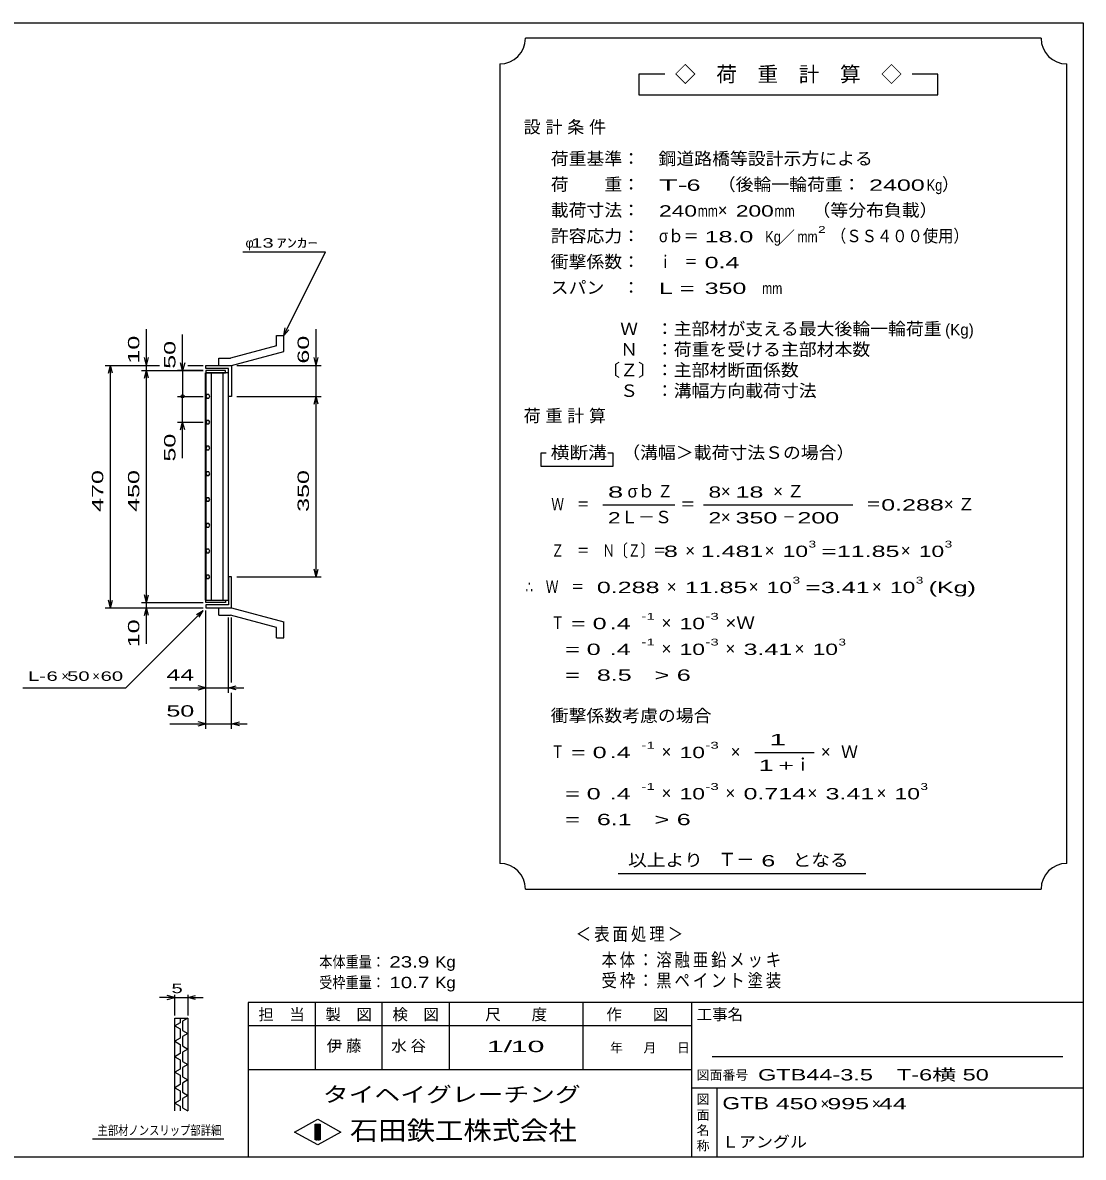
# Model space of a CAD drawing. Units: millimetres, scale not verified. Extents: x -1820 to 1731, y -1282 to 1054.
# Drawn here: x -326 to 1731, y -1146 to 1054 of the extents above; entities that cross this region are included whole.
import ezdxf
from ezdxf.enums import TextEntityAlignment as Align

# ---------------------------------------------------------------- set-up
doc = ezdxf.new("R2010")
doc.units = ezdxf.units.MM
doc.header["$LTSCALE"] = 10
for name, color, linetype, lineweight in [('0_2', 150, 'Continuous', 25), ('16', 3, 'Continuous', 25), ('19', 6, 'Continuous', 25), ('22', 4, 'Continuous', 25), ('24', 2, 'Continuous', 25), ('32', 4, 'Continuous', 25)]:
    doc.layers.add(name, color=color, linetype=linetype, lineweight=lineweight)
doc.styles.add('ベクトル', font='')
doc.styles.get('ベクトル').set_extended_font_data('ベクトル')

msp = doc.modelspace()

# ---------------------------------------------------------------- linework, layer by layer
at = {"layer": '0_2'}
for p, q in [((-1729, 1053.5), (1731, 1053.5)), ((1731, 1053.5), (1731, -1146.5)), ((1731, -846.5), (111, -846.5)), ((111, -846.5), (111, -1146.5)), ((241, -846.5), (241, -976.5)), ((371, -976.5), (371, -846.5)), ((501, -846.5), (501, -976.5)), ((761, -976.5), (761, -846.5)), ((971, -846.5), (971, -1146.5)), ((971, -891.5), (111, -891.5)), ((1691, -951.5), (1011, -951.5)), ((111, -976.5), (971, -976.5)), ((971, -1011.5), (1731, -1011.5)), ((1021, -1146.5), (1021, -1011.5)), ((201, -1097.5), (246, -1072.5)), ((246, -1072.5), (291, -1097.5)), ((246, -1122.5), (201, -1097.5)), ((241, -1082.5), (251, -1082.5)), ((241, -1112.5), (241, -1082.5)), ((241, -1082.5), (243, -1082.5)), ((243, -1082.5), (243, -1112.5)), ((245, -1112.5), (245, -1082.5)), ((245, -1082.5), (247, -1082.5)), ((291, -1097.5), (246, -1122.5)), ((247, -1082.5), (247, -1112.5)), ((249, -1112.5), (249, -1082.5)), ((249, -1082.5), (251, -1082.5)), ((251, -1082.5), (251, -1112.5)), ((251, -1082.5), (251, -1112.5)), ((251, -1112.5), (241, -1112.5)), ((243, -1112.5), (245, -1112.5)), ((247, -1112.5), (249, -1112.5)), ((1731, -1146.5), (-1729, -1146.5))]:
    msp.add_line(p, q, dxfattribs=at)
at = {"layer": '16'}
for p, q in [((28.3, -66.5), (28.3, 374.5)), ((28.3, 374.5), (29, 374.5)), ((67, 379), (29, 379)), ((29, 379), (29, 374.5)), ((29, 374.5), (67, 374.5)), ((29, 374.5), (29, -66.5)), ((73, 374.5), (29, 374.5)), ((39.5, 374.5), (39.5, -66.5)), ((62.5, -66.5), (62.5, 374.5)), ((67, 374.5), (67, 379)), ((73, -66.5), (73, 374.5)), ((30.98, 332.45), (29, 328.97)), ((34.98, 332.48), (30.98, 332.45)), ((37, 329), (34.98, 332.48)), ((29, 328.97), (31.02, 325.52)), ((31.02, 325.52), (35.02, 325.55)), ((35.02, 325.55), (37, 329.03)), ((30.98, 282.45), (29, 278.97)), ((29, 278.97), (31.02, 275.52)), ((34.98, 282.48), (30.98, 282.45)), ((31.02, 275.52), (35.02, 275.55)), ((37, 279), (34.98, 282.48)), ((35.02, 275.55), (37, 279.03)), ((30.98, 232.45), (29, 228.97)), ((29, 228.97), (31.02, 225.52)), ((34.98, 232.48), (30.98, 232.45)), ((31.02, 225.52), (35.02, 225.55)), ((37, 229), (34.98, 232.48)), ((35.02, 225.55), (37, 229.03)), ((30.98, 182.45), (29, 178.97)), ((29, 178.97), (31.02, 175.52)), ((34.98, 182.48), (30.98, 182.45)), ((37, 179), (34.98, 182.48)), ((35.02, 175.55), (37, 179.03)), ((31.02, 175.52), (35.02, 175.55)), ((30.98, 132.45), (29, 128.97)), ((34.98, 132.48), (30.98, 132.45)), ((37, 129), (34.98, 132.48)), ((29, 128.97), (31.02, 125.52)), ((31.02, 125.52), (35.02, 125.55)), ((35.02, 125.55), (37, 129.03)), ((30.98, 82.45), (29, 78.97)), ((29, 78.97), (31.02, 75.52)), ((34.98, 82.48), (30.98, 82.45)), ((31.02, 75.52), (35.02, 75.55)), ((37, 79), (34.98, 82.48)), ((35.02, 75.55), (37, 79.03)), ((30.98, 32.45), (29, 28.97)), ((29, 28.97), (31.02, 25.52)), ((34.98, 32.48), (30.98, 32.45)), ((31.02, 25.52), (35.02, 25.55)), ((37, 29), (34.98, 32.48)), ((35.02, 25.55), (37, 29.03)), ((30.98, -17.55), (29, -21.03)), ((29, -21.03), (31.02, -24.48)), ((34.98, -17.52), (30.98, -17.55)), ((37, -21), (34.98, -17.52)), ((35.02, -24.45), (37, -20.97)), ((31.02, -24.48), (35.02, -24.45)), ((29, -66.5), (28.3, -66.5)), ((29, -66.5), (67, -66.5)), ((29, -71), (29, -66.5)), ((29, -66.5), (73, -66.5)), ((67, -71), (29, -71)), ((67, -66.5), (67, -71))]:
    msp.add_line(p, q, dxfattribs=at)
at = {"layer": '19'}
for p, q in [((166, 447), (180, 447)), ((166, 427), (166, 447)), ((180, 416), (180, 447)), ((166, 427), (77, 403)), ((54, 403), (77, 403)), ((54, 389), (54, 403)), ((79, 389), (180, 416)), ((29, 383), (29, 389)), ((29, 389), (78, 389)), ((73, 383), (29, 383)), ((54, 389), (79, 389)), ((73, 329), (73, 383)), ((78, 389), (79, 388)), ((79, 388), (79, 329)), ((79, 329), (73, 329)), ((79, -21), (73, -21)), ((73, -21), (73, -75)), ((79, -80), (79, -21)), ((29, -75), (29, -81)), ((73, -75), (29, -75)), ((29, -81), (78, -81)), ((54, -81), (79, -81)), ((54, -95), (54, -81)), ((78, -81), (79, -80)), ((79, -81), (180, -108)), ((54, -95), (77, -95)), ((166, -119), (77, -95)), ((180, -139), (180, -108)), ((166, -139), (166, -119)), ((166, -139), (180, -139))]:
    msp.add_line(p, q, dxfattribs=at)
at = {"layer": '22'}
for p, q in [((101, 609), (261, 609)), ((180, 447), (261, 609)), ((-86, 389), (-86, 459)), ((-16, 379), (-16, 449)), ((180, 447), (183, 461.6)), ((180, 447), (190, 458)), ((243, 389), (243, 459)), ((-86, 389), (-90, 404)), ((-86, 389), (-82, 404)), ((243, 389), (239, 404)), ((243, 389), (247, 404)), ((-166, 389), (-61, 389)), ((-160, 374), (-156, 389)), ((-152, 374), (-156, 389)), ((-156, -81), (-156, 389)), ((-96, 389), (-61, 389)), ((-96, 379), (24, 379)), ((-90, 364), (-86, 379)), ((-86, 379), (-86, 389)), ((-82, 364), (-86, 379)), ((-86, -71), (-86, 379)), ((24, 379), (-26, 379)), ((-16, 379), (-20, 394)), ((-12, 394), (-16, 379)), ((-16, 379), (-16, 329)), ((-6, 389), (24, 389)), ((-6, 389), (24, 389)), ((89, 389), (253, 389)), ((243, 329), (243, 389)), ((-26, 329), (24, 329)), ((-16, 279), (-16, 329)), ((89, 329), (253, 329)), ((239, 314), (243, 329)), ((247, 314), (243, 329)), ((243, -21), (243, 329)), ((-26, 279), (24, 279)), ((-20, 264), (-16, 279)), ((-12, 264), (-16, 279)), ((-16, 209), (-16, 279)), ((89, -21), (253, -21)), ((243, -21), (239, -6)), ((243, -21), (247, -6)), ((-156, -81), (-160, -66)), ((-156, -81), (-152, -66)), ((-86, -71), (-90, -56)), ((-86, -71), (-82, -56)), ((-166, -81), (24, -81)), ((-126, -236), (24, -86)), ((-96, -71), (24, -71)), ((-96, -81), (24, -81)), ((-90, -96), (-86, -81)), ((-86, -81), (-86, -71)), ((-82, -96), (-86, -81)), ((-86, -151), (-86, -81)), ((11, -94), (24, -86)), ((16, -99), (24, -86)), ((29, -246), (29, -86)), ((29, -316), (29, -86)), ((73, -246), (73, -100)), ((79, -226), (79, -100)), ((-326, -236), (-126, -236)), ((-41, -236), (29, -236)), ((29, -236), (14, -232)), ((14, -240), (29, -236)), ((29, -236), (73, -236)), ((73, -236), (88, -232)), ((88, -240), (73, -236)), ((73, -236), (103, -236)), ((79, -316), (79, -246)), ((-41, -306), (29, -306)), ((29, -306), (14, -302)), ((14, -310), (29, -306)), ((29, -306), (79, -306)), ((79, -306), (94, -302)), ((94, -310), (79, -306)), ((79, -306), (109, -306))]:
    msp.add_line(p, q, dxfattribs=at)
msp.add_circle((-16, 329), 3, dxfattribs=at)
at = {"layer": '24', "color": 4}
for p, q in [((1649, 1023.5), (649, 1023.5)), ((599, 973.5), (599, -576.5)), ((1699, -576.5), (1699, 973.5)), ((919, 953.5), (869, 953.5)), ((869, 953.5), (869, 913.5)), ((1449, 953.5), (1399, 953.5)), ((1449, 913.5), (1449, 953.5)), ((869, 913.5), (1449, 913.5)), ((689, 218.5), (679, 218.5)), ((679, 218.5), (679, 193.5)), ((819, 218.5), (809, 218.5)), ((819, 193.5), (819, 218.5)), ((679, 193.5), (819, 193.5)), ((799, 118.5), (939, 118.5)), ((994, 118.5), (1284, 118.5)), ((1094, -361.5), (1209, -361.5)), ((829, -596.5), (1309, -596.5)), ((649, -626.5), (1649, -626.5))]:
    msp.add_line(p, q, dxfattribs=at)
for centre, start, end in [((599, 1023.5), 270, 0), ((1699, 1023.5), 180, 270), ((599, -626.5), 0, 90), ((1699, -626.5), 90, 180)]:
    msp.add_arc(centre, 50, start, end, dxfattribs=at)
at = {"layer": '32'}
for p, q in [((-31, -836.5), (-46, -832.5)), ((-31, -871.5), (-31, -831.5)), ((-6, -831.5), (-6, -871.5)), ((-6, -836.5), (9, -832.5)), ((-31, -836.5), (-61, -836.5)), ((-46, -840.5), (-31, -836.5)), ((-31, -836.5), (-6, -836.5)), ((9, -840.5), (-6, -836.5)), ((-6, -836.5), (24, -836.5)), ((-31, -876.5), (-6, -876.5)), ((-31, -1056.5), (-31, -876.5)), ((-21, -876.5), (-21, -885.5)), ((-6, -876.5), (-16, -882.5)), ((-6, -876.5), (-6, -1056.5)), ((-21, -885.5), (-31, -891.5)), ((-31, -891.5), (-21, -897.5)), ((-21, -897.5), (-21, -915.5)), ((-16, -882.5), (-16, -900.5)), ((-16, -900.5), (-6, -906.5)), ((-21, -915.5), (-31, -921.5)), ((-31, -921.5), (-21, -927.5)), ((-6, -906.5), (-16, -912.5)), ((-16, -912.5), (-16, -930.5)), ((-21, -945.5), (-31, -951.5)), ((-21, -927.5), (-21, -945.5)), ((-16, -930.5), (-6, -936.5)), ((-6, -936.5), (-16, -942.5)), ((-16, -942.5), (-16, -960.5)), ((-31, -951.5), (-21, -957.5)), ((-21, -957.5), (-21, -975.5)), ((-16, -960.5), (-6, -966.5)), ((-6, -966.5), (-16, -972.5)), ((-21, -975.5), (-31, -981.5)), ((-31, -981.5), (-21, -987.5)), ((-21, -987.5), (-21, -1005.5)), ((-16, -972.5), (-16, -990.5)), ((-21, -1005.5), (-31, -1011.5)), ((-31, -1011.5), (-21, -1017.5)), ((-16, -990.5), (-6, -996.5)), ((-6, -996.5), (-16, -1002.5)), ((-16, -1002.5), (-16, -1020.5)), ((-21, -1017.5), (-21, -1035.5)), ((-16, -1020.5), (-6, -1026.5)), ((-6, -1026.5), (-16, -1032.5)), ((-16, -1032.5), (-16, -1050.5)), ((-21, -1035.5), (-31, -1041.5)), ((-31, -1041.5), (-21, -1047.5)), ((-21, -1047.5), (-21, -1056.5)), ((-16, -1050.5), (-6, -1056.5)), ((64, -1111.5), (-191, -1111.5))]:
    msp.add_line(p, q, dxfattribs=at)

# ---------------------------------------------------------------- texts
at = {"layer": '0_2', "style": 'ベクトル'}
for s, height, p in [('担\u3000当', 21.99, (131, -869.5)), ('製\u3000図', 21.99, (261, -869.5)), ('検\u3000図', 21.99, (391, -869.5)), ('尺\u3000\u3000度', 21.99, (571, -869.5)), ('作\u3000\u3000図', 21.99, (806, -869.5)), ('工事名', 21.99, (981, -869.5)), ('年', 18.33, (813, -934)), ('月', 18.33, (878, -934)), ('日', 18.33, (943, -934)), ('図面番号', 18.33, (981, -987)), ('図', 18.33, (981, -1034)), ('面', 18.33, (981, -1064)), ('名', 18.33, (981, -1094)), ('称', 18.33, (981, -1124))]:
    msp.add_text(s, height=height, dxfattribs=at).set_placement(p, align=Align.MIDDLE_LEFT)
at = {"layer": '0_2', "color": 222, "style": 'ベクトル'}
for s, height, width, p in [('タイヘイグレーチング', 29.33, 1.25, (256, -1024.5)), ('石田鉄工株式会社', 36.66, 1.1, (308.5, -1094.5))]:
    msp.add_text(s, height=height, dxfattribs=dict(at, width=width)).set_placement(p, align=Align.MIDDLE_LEFT)
at = {"layer": '22', "color": 2, "style": 'ベクトル'}
for s, height, p in [('φ', 18.33, (106, 626.5)), ('×', 18.33, (-251, -213.5)), ('×', 18.33, (-191, -213.5)), ('×', 21.99, (1221, -1042.5)), ('×', 21.99, (1321, -1042.5))]:
    msp.add_text(s, height=height, dxfattribs=at).set_placement(p, align=Align.MIDDLE_LEFT)
for s, height, width, p in [(' 13 ', 18.33, 1.6, (106, 626.5)), ('ｱﾝｶｰ', 18.33, 1.6, (166, 626.5)), ('L-', 18.33, 1.6, (-316, -213.5)), (' 6 ', 18.33, 1.6, (-291, -213.5)), (' 50 ', 18.33, 1.6, (-251, -213.5)), (' 60 ', 18.33, 1.6, (-186, -213.5)), (' 44 ', 21.99, 1.65, (-61, -211)), (' 50 ', 21.99, 1.65, (-61, -281)), ('本体重量：', 21.99, 0.85, (249, -767.5)), (' 23.9', 21.99, 1.35, (374, -767.5)), ('Kg', 21.99, 1.1, (474, -767.5)), ('受枠重量：', 21.99, 0.85, (249, -807.5)), (' 10.7', 21.99, 1.35, (374, -807.5)), ('Kg', 21.99, 1.1, (474, -807.5)), ('1/', 21.99, 2, (574, -931.5)), (' 10 ', 21.99, 2, (604, -931.5)), ('GTB44-3.5\u3000T-6横 50                 ', 21.99, 1.55, (1100, -986.5)), ('GTB', 23.46, 1.4, (1031, -1041.5)), (' 450 ', 21.99, 1.65, (1121, -1042.5)), (' 995 ', 21.99, 1.65, (1221, -1042.5)), (' 44 ', 21.99, 1.65, (1321, -1042.5)), ('Ｌアングル', 21.99, 1.1, (1030, -1116.5))]:
    msp.add_text(s, height=height, dxfattribs=dict(at, width=width)).set_placement(p, align=Align.MIDDLE_LEFT)
at = {"layer": '22', "color": 2, "style": 'ベクトル', "width": 1.65}
for s, p in [(' 10 ', (-111, 379)), (' 60 ', (218, 379)), (' 50 ', (-41, 369)), (' 50 ', (-41, 189)), (' 470 ', (-181, 91.5)), (' 450 ', (-111, 91.5)), (' 350 ', (218, 91.5)), (' 10 ', (-111, -171))]:
    msp.add_text(s, height=21.99, rotation=90, dxfattribs=at).set_placement(p, align=Align.MIDDLE_LEFT)
at = {"layer": '22', "color": 2, "attachment_point": 4, "style": 'ベクトル'}
for s, insert, char_height in [('\\T1.2;\\W0.85;＜表面処理＞', (746.5, -715), 25.66), ('\\T1.19;\\W0.85;本体：溶融亜鉛メッキ', (796.5, -765), 25.66), ('\\T1.19;\\W0.85;受枠：黒ペイント塗装', (796.5, -805), 25.66), ('\\T1.25;伊藤\u3000', (263.5, -931.5), 21.99), ('\\T1.25;水谷\u3000', (388.5, -931.5), 21.99)]:
    msp.add_mtext(s, dxfattribs=dict(at, insert=insert, char_height=char_height))
at = {"layer": '24', "style": 'ベクトル'}
for s, height, p in [('◇\u3000荷\u3000重\u3000計\u3000算\u3000◇', 29.33, (939, 953.5)), ('）', 24.19, (1457, 740)), ('×', 24.19, (1022, 690)), ('／', 21.99, (1141.5, 638.5)), ('(Kg)', 21.99, (1463, 458.5)), ('σｂ', 24.19, (847, 145)), ('×', 24.19, (1028, 145)), ('Ｌ－Ｓ', 24.19, (834, 95)), ('×', 24.19, (1028, 95)), ('×', 24.19, (959, 30)), ('×', 24.19, (1113, 30)), ('×', 24.19, (1377, 30)), ('×', 24.19, (923, -40)), ('×', 24.19, (1082, -40)), ('×', 24.19, (1321, -40)), ('×', 24.19, (913, -110)), ('×', 24.19, (913, -160)), ('×', 24.19, (1037, -160)), ('×', 24.19, (1171, -160)), ('Ｗ', 24.19, (1261, -360)), ('×', 24.19, (913, -360)), ('×', 24.19, (1047, -360)), ('ｉ', 24.19, (1170.5, -385)), ('×', 24.19, (1222, -360)), ('×', 24.19, (913, -440)), ('×', 24.19, (1037, -440)), ('×', 24.19, (1196, -440)), ('×', 24.19, (1330, -440)), ('Ｔ－', 25.66, (1023, -569))]:
    msp.add_text(s, height=height, dxfattribs=at).set_placement(p, align=Align.MIDDLE_LEFT)
for s, height, width, p in [('荷重基準：\u3000', 24.19, 1.05, (698, 790)), ('鋼道路橋等設計示方による', 24.19, 1.05, (907, 790)), ('荷\u3000\u3000重：\u3000', 24.19, 1.05, (698, 740)), ('T-', 21.99, 2, (908, 738.5)), (' 6 ', 21.99, 1.65, (948, 738.5)), ('（後輪一輪荷重：', 24.19, 1.05, (1022, 740)), (' 2400', 21.99, 1.65, (1302, 738.5)), ('Kg', 21.99, 0.85, (1427, 738.5)), ('載荷寸法：\u3000', 24.19, 1.05, (698, 690)), ('\u3000（等分布負載）', 24.19, 1.05, (1171, 690)), ('240', 21.99, 1.5, (908, 688.5)), ('mm', 21.99, 0.8, (983, 688.5)), ('200', 21.99, 1.5, (1057, 688.5)), ('mm', 21.99, 0.8, (1132, 688.5)), ('許容応力：\u3000', 24.19, 1.05, (698, 640)), ('σｂ＝', 24.19, 0.9, (908, 640)), (' 18.0', 21.99, 1.65, (983, 638.5)), ('Kg', 21.99, 0.85, (1114, 638.5)), ('mm', 21.99, 0.8, (1176.5, 638.5)), ('2', 13.2, 1.5, (1216.5, 652.5)), ('（ＳＳ４００使用）', 24.19, 0.9, (1241.5, 640)), ('衝撃係数：\u3000', 24.19, 1.05, (698, 590)), ('ｉ\u3000＝', 24.19, 0.75, (908, 590)), (' 0.4', 21.99, 1.65, (983, 588.5)), ('スパン\u3000：\u3000', 24.19, 1.05, (698, 540)), ('L =', 21.99, 1.65, (908, 538.5)), (' 350 ', 21.99, 1.65, (983, 538.5)), ('mm', 21.99, 0.8, (1108, 538.5)), ('\u3000Ｗ\u3000：主部材が支える最大後輪一輪荷重', 24.19, 1.05, (798, 460)), ('\u3000Ｎ\u3000：荷重を受ける主部材本数', 24.19, 1.05, (798, 420)), ('〔Ｚ〕：主部材断面係数', 24.19, 1.05, (798, 380)), ('\u3000Ｓ\u3000：溝幅方向載荷寸法', 24.19, 1.05, (798, 340)), ('横断溝', 24.19, 1.1, (698, 220)), ('\u3000（溝幅＞載荷寸法Ｓの場合）', 24.19, 1.05, (802, 220)), ('8', 21.99, 1.8, (809, 143.5)), ('Ｚ', 24.19, 0.9, (905, 145)), ('8', 21.99, 1.5, (1004, 143.5)), (' 18 ', 21.99, 1.65, (1043, 143.5)), ('Ｗ\u3000＝', 24.19, 0.75, (699, 120)), ('＝', 24.19, 0.9, (949, 120)), ('＝', 24.19, 0.9, (1309, 120)), ('0.288', 21.99, 1.65, (1339, 118.5)), ('2', 21.99, 1.5, (809, 93.5)), ('2', 21.99, 1.5, (1004, 93.5)), (' 350 ', 21.99, 1.65, (1043, 93.5)), ('－', 24.19, 0.75, (1148, 95)), (' 200 ', 21.99, 1.65, (1163, 93.5)), ('Ｚ\u3000＝\u3000Ｎ〔Ｚ〕＝', 24.19, 0.75, (699, 30)), ('3', 13.2, 1.5, (1198, 42.5)), ('3', 13.2, 1.5, (1462, 42.5)), (' 8 ', 21.99, 1.65, (904, 28.5)), ('1.481', 21.99, 1.65, (989, 28.5)), ('10', 21.99, 1.5, (1148, 28.5)), ('=', 21.99, 1.7, (1223, 28.5)), ('11.85', 21.99, 1.65, (1253, 28.5)), ('10', 21.99, 1.5, (1412, 28.5)), ('3', 13.2, 1.5, (1167, -27.5)), ('3', 13.2, 1.5, (1406, -27.5)), ('∴\u3000Ｗ\u3000＝', 24.19, 0.75, (649, -40)), (' 0.288', 21.99, 1.65, (774, -41.5)), ('11.85', 21.99, 1.65, (958, -41.5)), ('10', 21.99, 1.5, (1117, -41.5)), ('=', 21.99, 1.7, (1192, -41.5)), ('3.41', 21.99, 1.65, (1222, -41.5)), ('10', 21.99, 1.5, (1356, -41.5)), ('(Kg)', 21.99, 1.65, (1431, -41.5)), ('Ｔ', 24.19, 0.75, (699, -110)), (' = 0', 21.99, 1.65, (724, -111.5)), (' .4 ', 21.99, 1.65, (799, -111.5)), ('-1', 13.2, 1.65, (874, -97.5)), ('10', 21.99, 1.5, (948, -111.5)), ('-3', 13.2, 1.65, (998, -97.5)), ('×Ｗ', 24.19, 1.1, (1037, -110)), ('  = 0', 21.99, 1.65, (699, -161.5)), (' .4 ', 21.99, 1.65, (799, -161.5)), ('-1', 13.2, 1.65, (874, -147.5)), ('10', 21.99, 1.5, (948, -161.5)), ('-3', 13.2, 1.65, (998, -147.5)), ('3.41', 21.99, 1.65, (1072, -161.5)), ('10', 21.99, 1.5, (1206, -161.5)), ('3', 13.2, 1.5, (1256, -147.5)), ('  =', 21.99, 1.65, (699, -211.5)), (' 8.5', 21.99, 1.65, (774, -211.5)), ('>', 21.99, 1.7, (899, -211.5)), (' 6 ', 21.99, 1.65, (929, -211.5)), ('衝撃係数考慮の場合', 24.19, 1.05, (698, -290)), ('Ｔ', 24.19, 0.75, (699, -360)), (' = 0', 21.99, 1.65, (724, -361.5)), (' .4 ', 21.99, 1.65, (799, -361.5)), ('-1', 13.2, 1.65, (874, -347.5)), ('10', 21.99, 1.5, (948, -361.5)), ('-3', 13.2, 1.65, (998, -347.5)), ('  = 0', 21.99, 1.65, (699, -441.5)), (' .4 ', 21.99, 1.65, (799, -441.5)), ('-1', 13.2, 1.65, (874, -427.5)), ('10', 21.99, 1.5, (948, -441.5)), ('-3', 13.2, 1.65, (998, -427.5)), ('0.714', 21.99, 1.65, (1072, -441.5)), ('3.41', 21.99, 1.65, (1231, -441.5)), ('10', 21.99, 1.5, (1365, -441.5)), ('3', 13.2, 1.5, (1415, -427.5)), (' 6.1', 21.99, 1.65, (774, -491.5)), ('>', 21.99, 1.7, (899, -491.5)), (' 6 ', 21.99, 1.65, (929, -491.5)), ('  =', 21.99, 1.65, (699, -491.5)), ('以上より\u3000', 24.19, 1.1, (848, -570)), (' 6 ', 21.99, 1.65, (1093, -571.5)), ('となる', 24.19, 1.1, (1167, -570))]:
    msp.add_text(s, height=height, dxfattribs=dict(at, width=width)).set_placement(p, align=Align.MIDDLE_LEFT)
at = {"layer": '24', "attachment_point": 4, "style": 'ベクトル'}
for s, insert, char_height in [('\\T1.28;設計条件', (645.5, 850), 24.19), ('\\T1.28;荷重計算', (645.5, 290), 24.19), ('\\T1.42;×Ｚ', (1129.5, 145), 24.19), ('\\T1.42;×Ｚ', (1460.5, 120), 24.19), ('\\T1.25;\\W2;\\~1\\~', (1101.5, -336.5), 21.99), ('\\T1.33;\\W1.75;1+', (1101.5, -386.5), 21.99)]:
    msp.add_mtext(s, dxfattribs=dict(at, insert=insert, char_height=char_height))
at = {"layer": '32', "color": 2, "style": 'ベクトル'}
for s, width, p in [(' 5 ', 1.6, (-48.5, -819)), ('主部材ノンスリップ部詳細', 0.8, (-181, -1094))]:
    msp.add_text(s, height=18.33, dxfattribs=dict(at, width=width)).set_placement(p, align=Align.MIDDLE_LEFT)

doc.saveas('drawing.dxf')
